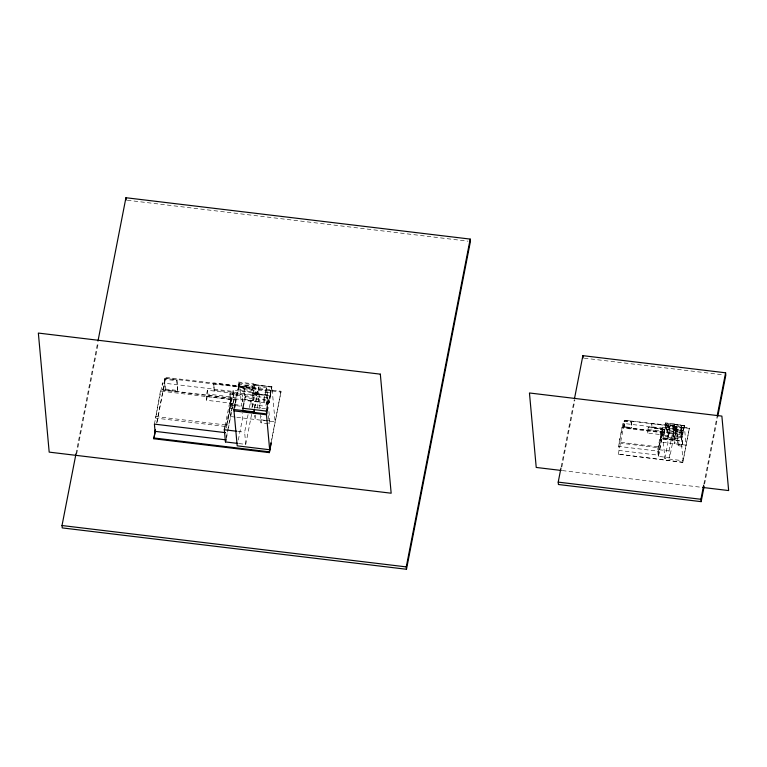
<?xml version="1.0" encoding="UTF-8"?>
<svg xmlns="http://www.w3.org/2000/svg" width="767" height="767" viewBox="0 0 767 767"><rect width="100%" height="100%" fill="white"/><g stroke="black" fill="none" stroke-linecap="round" stroke-linejoin="round"><path stroke-width="0.58" stroke-dasharray="3.83 2.88" d="M75.981 453.863L97.754 342.245M76.662 453.891L98.425 342.274M225.22 426.452L155.576 418.082L160.696 389.531L231.519 398.044L226.399 426.596L231.519 398.044M154.407 424.113L162.431 382.963L233.484 391.496L234.146 398.725L228.413 428.12M164.33 379.234L164.512 378.313L176.966 379.809L177.762 391.448L165.308 389.952L164.33 379.234L176.784 380.729L177.762 391.448M156.669 423.116L165.586 377.374L281.067 391.256L271.374 442.147M157.024 422.444L165.586 377.374M165.308 389.952L164.512 378.313M176.784 380.729L176.966 379.809M268.517 404.324L271.911 386.904L239.448 383.011L235.469 403.739L206.544 400.259L206.189 396.414L207.397 390.23L256.197 396.069L255.718 387.958L213.715 382.906L214.194 391.017L213.715 382.906M206.544 400.259L207.752 394.075L207.397 390.23M235.239 405.551L230.714 405.005L229.918 393.366L242.372 394.861L243.014 402.004M225.028 426.251L230.493 398.198L231.605 410.374M235.076 417.075L230.407 416.51L229.64 408.111L233.12 390.298L257.626 393.241L258.383 401.64L257.079 408.322M226.38 427.948L233.484 391.496M226.361 437.267L233.877 398.696L233.12 390.298M226.342 438.705L228.183 429.299M235.383 402.78L235.124 399.895L236.332 393.711L236.677 397.555L207.752 394.075M253.877 383.893L253.791 389.646L238.422 387.805L238.096 384.2L238.518 382.052L253.877 383.893L254.213 387.488L238.844 385.648L238.518 382.052M235.22 402.637L237.904 388.888L257.722 391.275L254.145 411.054M238.422 387.805L238.844 385.648M242.727 401.735L242.372 394.861M244.213 385.389L243.647 388.332L244.654 399.463L252.842 400.451L253.417 397.507L252.401 386.367L244.213 385.389L245.229 396.52L244.098 401.87M238.326 440.047L242.631 417.977L242.199 413.317M252.401 386.367L251.825 389.31L252.842 400.451M238.988 443.566L245.747 444.381L244.644 432.195L248.057 414.659M249.428 407.651L250.799 400.633L251.403 407.277M254.778 384.564L253.062 393.366L270.176 395.417L270.224 395.983L253.11 393.931L254.778 384.564L271.892 386.616L275.094 421.879L236.246 417.21M265.612 408.821L252.391 407.239L252.161 404.669L254.299 393.711L267.52 395.293L265.535 407.967M256.197 396.069L255.718 387.958M252.391 407.239L254.529 396.271L254.299 393.711M245.747 444.381L251.681 413.979M254.366 408.447L257.722 391.275M259.735 408.725L258.019 389.904L258.594 386.961L266.782 387.949L268.277 404.41M255.785 415.005L254.912 419.453L254.529 415.254M263.743 399.492L265.66 389.655L270.828 390.278L271.077 392.982L269.159 402.819L263.992 402.196L263.743 399.492L268.91 400.115L269.159 402.819M263.992 402.196L265.909 392.359L265.66 389.655M267.491 405.005L266.207 390.892L266.782 387.949M268.92 411.467L269.773 420.882L269.198 423.825L261.02 422.838L261.269 416.366M266.465 404.439L267.75 397.852L254.529 396.271M267.635 404.688L268.46 400.432L244.922 397.603L245.191 400.451L268.718 403.279L268.46 400.432M268.91 400.115L270.828 390.278M270.176 395.417L271.892 386.616M271.077 442.511L281.067 391.256M561.185 466.902L574.195 400.153M561.856 466.94L574.866 400.192M619.151 442.147L622.095 427.056L661.7 431.811L658.834 447.784L619.237 443.019L619.151 442.147L658.757 446.902L658.834 447.784M618.576 446.394L623.063 423.384L662.793 428.159L663.167 432.195L658.68 455.205L618.94 450.44L618.576 446.394L658.307 451.169L658.68 455.205M624.127 421.294L624.233 420.786L631.193 421.62L631.634 428.13L624.674 427.286L624.127 421.294L631.088 422.138L631.634 428.13M618.26 454.582L624.827 420.258L689.408 428.015L682.841 462.338L618.221 454.131L682.841 462.338M624.674 427.286L624.233 420.786M631.088 422.138L631.193 421.62M648.211 427.449L647.731 433.058L663.906 434.994L664.385 429.386L648.211 427.449L647.731 433.058M651.749 423.355L652.008 427.89L675.497 430.709L675.602 430.191L675.228 426.174L651.749 423.355L652.008 427.89M660.703 429.712L660.799 429.194L667.769 430.038L668.21 436.548L661.25 435.704L660.703 429.712L667.664 430.555L668.21 436.548M657.683 449.548L661.125 431.898L661.748 438.714L673.1 440.076L669.658 457.726L658.307 456.365L657.683 449.548L669.035 450.91L669.658 457.726M658.757 446.902L662.592 427.487L676.293 429.127L676.724 433.825L674.778 443.786L674.356 439.088L676.293 429.127M658.307 451.169L662.793 428.159M658.307 456.365L663.024 432.176L662.592 427.487M674.203 423.902L674.155 427.123L665.564 426.088L665.382 424.074L665.612 422.866L674.203 423.902L674.385 425.915M673.742 429.194L683.339 430.661L673.771 429.51L674.711 424.276L684.269 425.426L681.249 441.169L683.033 460.727L664.874 458.551L663.024 438.225L665.267 426.701L676.35 428.024L674.174 440.325L676.35 428.024M684.289 425.589L666.13 423.403L663.091 438.992L681.249 441.169M667.664 430.555L667.769 430.038M668.795 424.736L669.045 432.607L673.618 433.163L673.378 425.292L668.795 424.736L669.37 430.958L668.182 439.127L681.345 440.699L682.362 433.154L669.198 431.572L668.182 439.127M664.874 458.551L667.913 442.962L666.13 423.403M669.035 450.91L672.477 433.259L673.1 440.076M673.244 435.522L674.442 429.386L681.834 430.277L680.76 437.842L673.368 436.95L673.244 435.522L680.636 436.413L680.76 437.842M675.228 426.174L675.497 430.709M673.368 436.95L674.442 429.386M676.523 427.267L676.839 425.618L681.412 426.164L682.774 446.231L678.191 445.685L676.523 427.267L681.096 427.813L682.774 446.231M679.715 432.626L680.789 427.123L683.685 427.468L682.745 434.486L679.859 434.141L679.715 432.626L682.611 432.971L682.745 434.486M679.859 434.141L680.789 427.123M681.096 427.813L681.412 426.164M678.191 445.685L676.839 425.618M680.636 436.413L681.834 430.277M682.611 432.971L683.685 427.468M682.803 461.887L689.408 428.015M703.895 484.054L716.915 417.306M704.566 484.082L717.586 417.334M127.332 200.245L468.033 241.183M584.281 358.17L723.425 374.89M684.298 425.743L674.711 424.276M665.382 424.074L673.972 425.11M689.447 428.465L624.827 420.258M680.933 428.638L683.819 428.983M676.417 428.801L665.344 427.468L665.267 426.701M652.113 427.372L675.602 430.191M674.567 430.824L681.959 431.706M669.37 430.958L673.944 431.514L673.378 425.292M624.769 426.778L631.74 427.612M648.403 429.597L664.586 431.543L664.385 429.386M676.724 433.825L623.427 427.42L623.063 423.384M669.342 433.163L682.505 434.745L682.362 433.154M663.714 432.847L622.181 427.928L622.095 427.056M254.836 385.13L271.94 387.182M238.096 384.2L253.465 386.05M668.306 436.03L661.346 435.186L660.799 429.194M668.038 437.526L681.192 439.108M674.356 439.088L660.646 437.449L661.077 442.147L686.072 445.148L684.269 425.426M213.533 383.836L255.545 388.879M165.662 378.179L281.144 392.052M663.024 438.225L674.107 439.558M258.019 389.904L266.207 390.892M265.909 392.359L271.077 392.982M257.846 392.646L238.029 390.269L237.904 388.888M678.517 444.035L683.09 444.582M214.367 390.096L256.379 395.139M229.736 394.286L242.19 395.782M245.229 396.52L253.417 397.507M165.49 389.032L177.934 390.528M258.383 401.64L163.083 390.192L162.431 382.963M206.189 396.414L235.124 399.895M231.663 399.607L160.84 391.093L160.696 389.531M252.161 404.669L265.382 406.261M233.158 404.353L230.896 404.084L229.918 393.366M234.29 404.487L241.078 405.302M236.37 405.685L243.158 406.5M229.64 408.111L231.979 408.399M261.595 419.894L265.094 420.316M266.264 420.46L269.773 420.882M155.442 416.519L226.265 425.033M237.875 431.38L244.644 432.195M562.355 470.593L701.335 487.285M665.612 422.866L665.794 424.88M268.45 415.589L269.198 423.825M258.594 386.961L260.521 408.13M260.272 414.611L261.02 422.838M239.448 383.011L241.567 406.318"/><path stroke-width="1.15" d="M97.984 341.066L125.932 197.733L470.19 239.093L470.411 241.471L406.481 569.267L62.223 527.907L62.012 525.529L75.981 453.863M271.144 443.307L269.332 452.626L153.841 438.753L155.365 429.798M153.841 438.753L155.433 430.594M237.856 443.431L225.45 441.936L224.338 429.76L225.028 426.251M225.45 441.936L225.901 439.596M267.894 407.545L266.485 414.774L269.668 449.75L237.195 445.848L233.887 409.501L234.999 403.778M234.683 407.44L235.143 405.072M267.424 405.762L266.389 411.083L266.648 413.94L243.11 411.112L242.851 408.255L243.887 402.934M254.27 410.968L253.819 413.26L254.145 409.597M269.332 452.626L271.077 442.511M406.481 569.267L406.27 566.899L470.19 239.093M704.116 486.431L701.143 501.647L558.424 484.504L558.213 482.127L560.955 468.071M574.425 398.984L582.872 355.658L725.592 372.8L725.803 375.178L717.816 416.165M701.143 501.647L700.923 499.279L703.665 485.223M717.135 416.126L725.592 372.8M242.851 408.255L266.389 411.083M233.887 409.501L253.695 411.889M234.012 410.882L266.485 414.774M224.338 429.76L236.744 431.246M561.166 470.449L536.229 467.448L529.451 392.982L721.872 416.097L728.65 490.564L702.514 487.428M225.46 432.655L154.407 424.113L155.059 431.342L226.121 439.884M558.213 482.127L700.923 499.279M153.774 437.957L269.255 451.83M62.012 525.529L406.27 566.899M582.872 355.658L583.093 358.036M125.932 197.733L126.152 200.101M380.327 374.162L38.35 333.07L49.184 452.127L391.16 493.21L380.327 374.162"/></g></svg>
